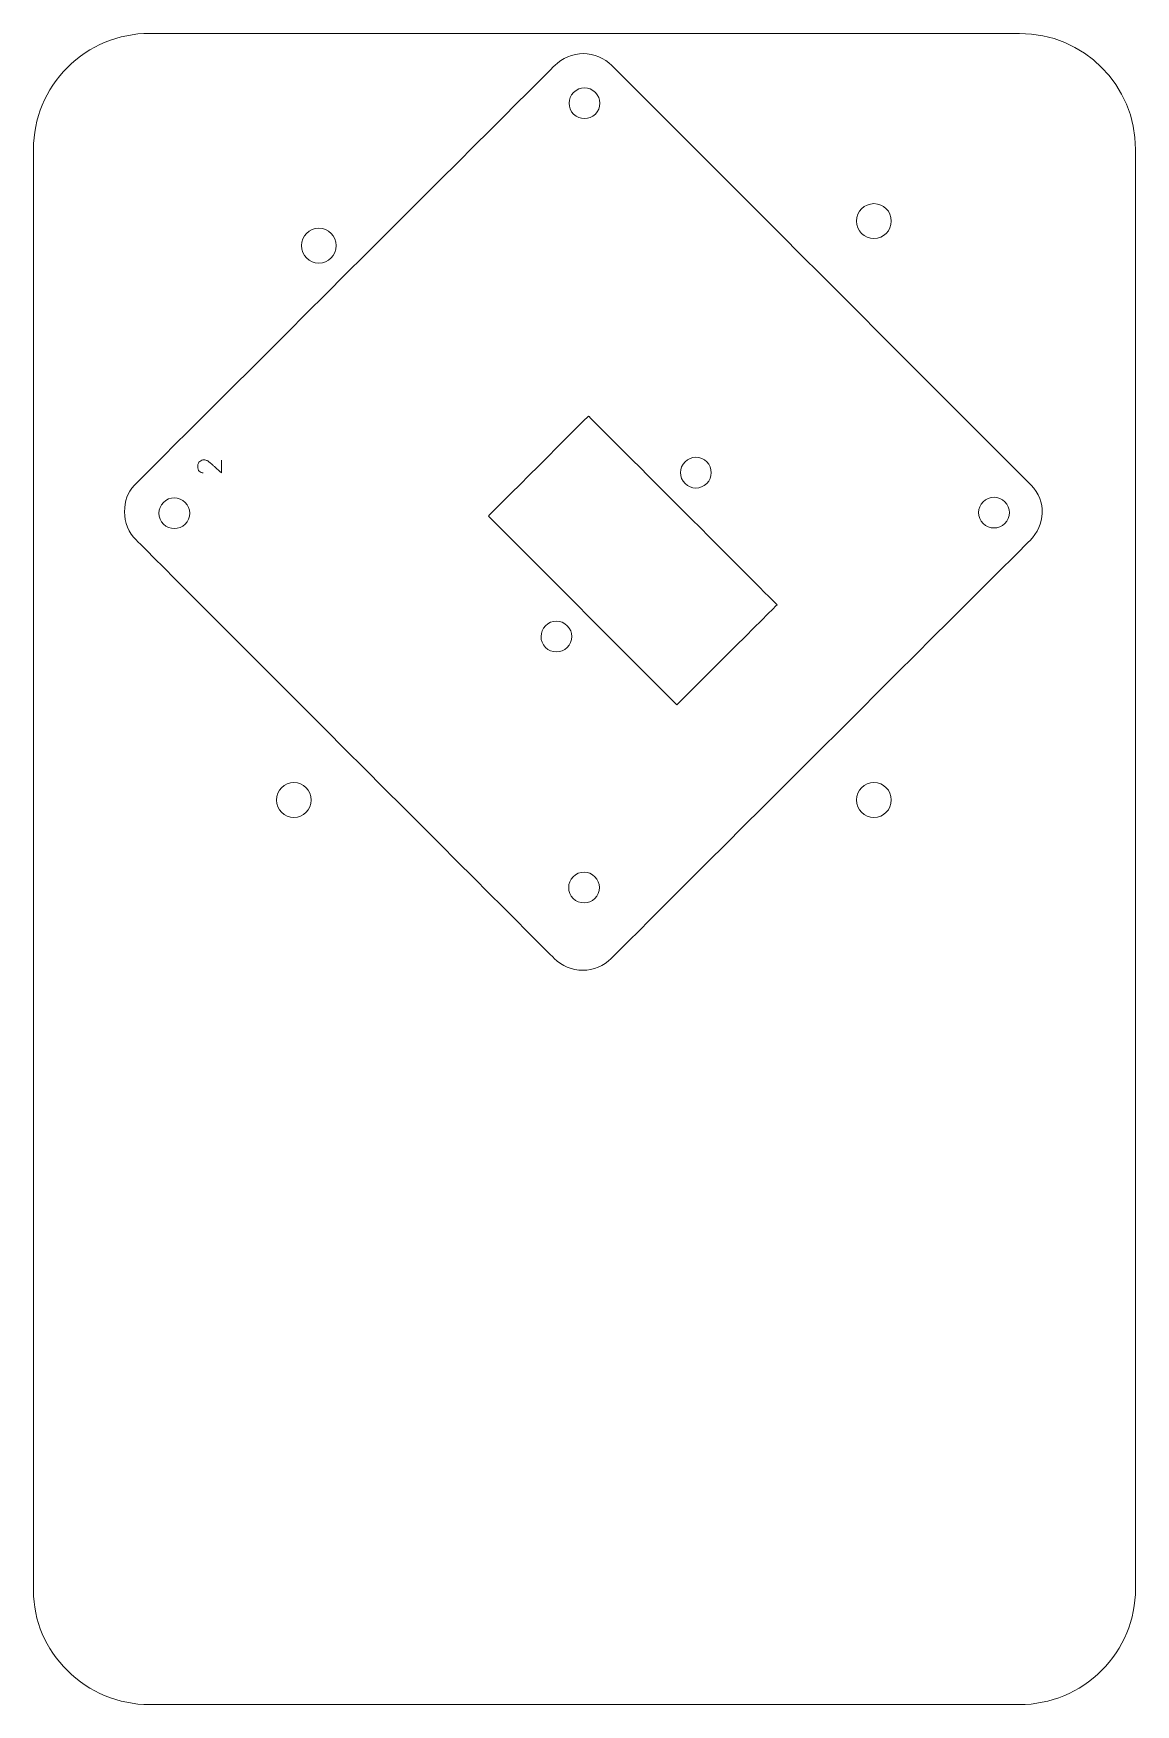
# Model space of a CAD drawing. Header units: centimetres. Extents: x -4.1 to 5.4, y -15.7 to -1.3.
import ezdxf

# ---------------------------------------------------------------- set-up
doc = ezdxf.new("R2010")
doc.units = ezdxf.units.CM
doc.header["$MEASUREMENT"] = 0
doc.layers.add('Layer 1', color=7, linetype='Continuous')

msp = doc.modelspace()

# ---------------------------------------------------------------- linework, layer by layer
at = {"layer": 'Layer 1', "color": 250, "lineweight": 9}
for points, knots in [([(-4.12828, -14.70126), (-4.12828, -14.70126), (-4.1283, -14.71581), (-4.1283, -14.71581), (-4.1283, -14.71581), (-4.1283, -14.98103), (-4.02293, -15.22084), (-3.83539, -15.40837), (-3.83539, -15.40837), (-3.64786, -15.59591), (-3.3935, -15.70126), (-3.12828, -15.70126), (-3.12828, -15.70126), (-3.12828, -15.70126), (4.37172, -15.70126), (4.37172, -15.70126), (4.37172, -15.70126), (4.63693, -15.70126), (4.89129, -15.59591), (5.07882, -15.40837), (5.07882, -15.40837), (5.26635, -15.22084), (5.37172, -14.96648), (5.37172, -14.70127), (5.37172, -14.70127), (5.37172, -14.70126), (5.37172, -2.29126), (5.37172, -2.29126), (5.37172, -2.29126), (5.37172, -1.73898), (4.924, -1.29127), (4.37172, -1.29127), (4.37172, -1.29127), (4.37172, -1.29126), (-3.12828, -1.29126), (-3.12828, -1.29127), (-3.12828, -1.29127), (-3.3935, -1.29127), (-3.64786, -1.39662), (-3.83539, -1.58416), (-3.83539, -1.58416), (-4.02293, -1.77169), (-4.12828, -2.02605), (-4.12828, -2.29126), (-4.12828, -2.29126), (-4.12828, -2.29126), (-4.12828, -14.70126), (-4.12828, -14.70126)], [0, 0, 0, 0, 0.07692308, 0.07692308, 0.07692308, 0.07692309, 0.15384615, 0.15384615, 0.15384615, 0.15384616, 0.23076923, 0.23076923, 0.23076923, 0.23076924, 0.30769231, 0.30769231, 0.30769231, 0.30769232, 0.38461538, 0.38461538, 0.38461538, 0.38461539, 0.46153846, 0.46153846, 0.46153846, 0.46153847, 0.53846154, 0.53846154, 0.53846154, 0.53846155, 0.61538462, 0.61538462, 0.61538462, 0.61538463, 0.69230769, 0.69230769, 0.69230769, 0.6923077, 0.76923077, 0.76923077, 0.76923077, 0.76923078, 0.84615385, 0.84615385, 0.84615385, 0.84615386, 1, 1, 1, 1]), ([(-3.24095, -5.16959), (-3.24095, -5.16959), (-3.25712, -5.18687), (-3.25712, -5.18687), (-3.25712, -5.18687), (-3.32234, -5.25201), (-3.34286, -5.32311), (-3.34292, -5.41529), (-3.34292, -5.41529), (-3.34297, -5.50746), (-3.3064, -5.59589), (-3.24127, -5.66111), (-3.24127, -5.66111), (-3.24127, -5.66111), (0.36095, -9.26778), (0.36095, -9.26778), (0.36095, -9.26778), (0.42609, -9.333), (0.51446, -9.36967), (0.60664, -9.36973), (0.60664, -9.36973), (0.69882, -9.36978), (0.78724, -9.33322), (0.85247, -9.26808), (0.85247, -9.26808), (0.85247, -9.26808), (4.45913, -5.66588), (4.45913, -5.66588), (4.45913, -5.66588), (4.59496, -5.53021), (4.60724, -5.32297), (4.4716, -5.18717), (4.4716, -5.18717), (4.4716, -5.18717), (4.45943, -5.17437), (4.45943, -5.17437), (4.45943, -5.17437), (4.45943, -5.17437), (0.85723, -1.56769), (0.85723, -1.56769), (0.85723, -1.56769), (0.79208, -1.50247), (0.7037, -1.46579), (0.61153, -1.46573), (0.61153, -1.46573), (0.51935, -1.46567), (0.43093, -1.50225), (0.36571, -1.56739), (0.36571, -1.56739), (0.36571, -1.56739), (-3.24095, -5.16959), (-3.24095, -5.16959)], [0, 0, 0, 0, 0.07142857, 0.07142857, 0.07142857, 0.07142858, 0.14285714, 0.14285714, 0.14285714, 0.14285715, 0.21428571, 0.21428571, 0.21428571, 0.21428572, 0.28571429, 0.28571429, 0.28571429, 0.2857143, 0.35714286, 0.35714286, 0.35714286, 0.35714287, 0.42857143, 0.42857143, 0.42857143, 0.42857144, 0.5, 0.5, 0.5, 0.50000001, 0.57142857, 0.57142857, 0.57142857, 0.57142858, 0.64285714, 0.64285714, 0.64285714, 0.64285715, 0.71428571, 0.71428571, 0.71428571, 0.71428572, 0.78571429, 0.78571429, 0.78571429, 0.7857143, 0.85714286, 0.85714286, 0.85714286, 0.85714287, 1, 1, 1, 1]), ([(0.71514, -1.98685), (0.76691, -1.93514), (0.76696, -1.85125), (0.71527, -1.79948), (0.71527, -1.79948), (0.66356, -1.74771), (0.57966, -1.74766), (0.52789, -1.79936), (0.52789, -1.79936), (0.47611, -1.85107), (0.47606, -1.93497), (0.52777, -1.98674), (0.52777, -1.98674), (0.57947, -2.03852), (0.66336, -2.03856), (0.71514, -1.98685)], [0, 0, 0, 0, 0.2, 0.2, 0.2, 0.20000001, 0.4, 0.4, 0.4, 0.40000001, 0.6, 0.6, 0.6, 0.60000001, 1, 1, 1, 1]), ([(3.11647, -2.75916), (3.03362, -2.75916), (2.96647, -2.82631), (2.96647, -2.90915), (2.96647, -2.90915), (2.96646, -2.992), (3.03362, -3.05915), (3.11646, -3.05915), (3.11646, -3.05915), (3.19931, -3.05916), (3.26646, -2.992), (3.26646, -2.90916), (3.26646, -2.90916), (3.26646, -2.82631), (3.19931, -2.75916), (3.11647, -2.75916)], [0, 0, 0, 0, 0.2, 0.2, 0.2, 0.20000001, 0.4, 0.4, 0.4, 0.40000001, 0.6, 0.6, 0.6, 0.60000001, 1, 1, 1, 1]), ([(-1.66828, -2.97131), (-1.75113, -2.97131), (-1.81828, -3.03846), (-1.81828, -3.1213), (-1.81828, -3.1213), (-1.81829, -3.20415), (-1.75113, -3.2713), (-1.66829, -3.2713), (-1.66829, -3.2713), (-1.58544, -3.27131), (-1.51829, -3.20415), (-1.51829, -3.12131), (-1.51829, -3.12131), (-1.51829, -3.03846), (-1.58544, -2.97131), (-1.66828, -2.97131)], [0, 0, 0, 0, 0.2, 0.2, 0.2, 0.20000001, 0.4, 0.4, 0.4, 0.40000001, 0.6, 0.6, 0.6, 0.60000001, 1, 1, 1, 1]), ([(1.41813, -7.07978), (1.41813, -7.07978), (-0.20721, -5.45243), (-0.20721, -5.45243), (-0.20721, -5.45243), (-0.20721, -5.45243), (0.65598, -4.59027), (0.65598, -4.59027), (0.65598, -4.59027), (0.65598, -4.59027), (2.28132, -6.21763), (2.28132, -6.21763), (2.28132, -6.21763), (2.28132, -6.21763), (1.41813, -7.07978), (1.41813, -7.07978)], [0, 0, 0, 0, 0.2, 0.2, 0.2, 0.20000001, 0.4, 0.4, 0.4, 0.40000001, 0.6, 0.6, 0.6, 0.60000001, 1, 1, 1, 1]), ([(-2.50691, -5.0812), (-2.52572, -5.06427), (-2.54275, -5.04893), (-2.55799, -5.0352), (-2.55799, -5.0352), (-2.56439, -5.02937), (-2.57078, -5.02358), (-2.57718, -5.01784), (-2.57718, -5.01784), (-2.58358, -5.0121), (-2.58941, -5.00693), (-2.59468, -5.00232), (-2.59468, -5.00232), (-2.59995, -4.99771), (-2.60442, -4.99385), (-2.60808, -4.99075), (-2.60808, -4.99075), (-2.61174, -4.98765), (-2.61406, -4.98581), (-2.615, -4.98525), (-2.615, -4.98525), (-2.61688, -4.98412), (-2.61909, -4.98261), (-2.62163, -4.98073), (-2.62163, -4.98073), (-2.62417, -4.97885), (-2.62718, -4.97702), (-2.63065, -4.97523), (-2.63065, -4.97523), (-2.63414, -4.97344), (-2.63824, -4.97189), (-2.64294, -4.97057), (-2.64294, -4.97057), (-2.64764, -4.96925), (-2.6531, -4.9686), (-2.65931, -4.9686), (-2.65931, -4.9686), (-2.66551, -4.9686), (-2.67173, -4.96963), (-2.67794, -4.9717), (-2.67794, -4.9717), (-2.68414, -4.97377), (-2.68974, -4.97697), (-2.69473, -4.9813), (-2.69473, -4.9813), (-2.69971, -4.98562), (-2.70375, -4.99122), (-2.70685, -4.99809), (-2.70685, -4.99809), (-2.70997, -5.00495), (-2.71152, -5.01328), (-2.71152, -5.02306), (-2.71152, -5.02306), (-2.71133, -5.04282), (-2.70699, -5.05735), (-2.69854, -5.06667), (-2.69854, -5.06667), (-2.69007, -5.07598), (-2.67888, -5.08064), (-2.66495, -5.08064), (-2.66495, -5.08064), (-2.67888, -5.08064), (-2.69007, -5.07598), (-2.69854, -5.06667), (-2.69854, -5.06667), (-2.70699, -5.05735), (-2.71133, -5.04282), (-2.71152, -5.02306), (-2.71152, -5.02306), (-2.71152, -5.01328), (-2.70997, -5.00495), (-2.70685, -4.99809), (-2.70685, -4.99809), (-2.70375, -4.99122), (-2.69971, -4.98562), (-2.69473, -4.9813), (-2.69473, -4.9813), (-2.68974, -4.97697), (-2.68414, -4.97377), (-2.67794, -4.9717), (-2.67794, -4.9717), (-2.67173, -4.96963), (-2.66551, -4.9686), (-2.65931, -4.9686), (-2.65931, -4.9686), (-2.6531, -4.9686), (-2.64764, -4.96925), (-2.64294, -4.97057), (-2.64294, -4.97057), (-2.63824, -4.97189), (-2.63414, -4.97344), (-2.63065, -4.97523), (-2.63065, -4.97523), (-2.62718, -4.97702), (-2.62417, -4.97885), (-2.62163, -4.98073), (-2.62163, -4.98073), (-2.61909, -4.98261), (-2.61688, -4.98412), (-2.615, -4.98525), (-2.615, -4.98525), (-2.61406, -4.98581), (-2.61174, -4.98765), (-2.60808, -4.99075), (-2.60808, -4.99075), (-2.60442, -4.99385), (-2.59995, -4.99771), (-2.59468, -5.00232), (-2.59468, -5.00232), (-2.58941, -5.00693), (-2.58358, -5.0121), (-2.57718, -5.01784), (-2.57718, -5.01784), (-2.57078, -5.02358), (-2.56439, -5.02937), (-2.55799, -5.0352), (-2.55799, -5.0352), (-2.54275, -5.04893), (-2.52572, -5.06427), (-2.50691, -5.0812), (-2.50691, -5.0812), (-2.50691, -5.0812), (-2.50691, -4.97001), (-2.50691, -4.97001), (-2.50691, -4.97001), (-2.50691, -4.97001), (-2.50691, -5.0812), (-2.50691, -5.0812)], [0, 0, 0, 0, 0.03030303, 0.03030303, 0.03030303, 0.03030304, 0.06060606, 0.06060606, 0.06060606, 0.06060607, 0.09090909, 0.09090909, 0.09090909, 0.0909091, 0.12121212, 0.12121212, 0.12121212, 0.12121213, 0.15151515, 0.15151515, 0.15151515, 0.15151516, 0.18181818, 0.18181818, 0.18181818, 0.18181819, 0.21212121, 0.21212121, 0.21212121, 0.21212122, 0.24242424, 0.24242424, 0.24242424, 0.24242425, 0.27272727, 0.27272727, 0.27272727, 0.27272728, 0.3030303, 0.3030303, 0.3030303, 0.30303031, 0.33333333, 0.33333333, 0.33333333, 0.33333334, 0.36363636, 0.36363636, 0.36363636, 0.36363637, 0.39393939, 0.39393939, 0.39393939, 0.3939394, 0.42424242, 0.42424242, 0.42424242, 0.42424243, 0.45454545, 0.45454545, 0.45454545, 0.45454546, 0.48484848, 0.48484848, 0.48484848, 0.48484849, 0.51515152, 0.51515152, 0.51515152, 0.51515153, 0.54545455, 0.54545455, 0.54545455, 0.54545456, 0.57575758, 0.57575758, 0.57575758, 0.57575759, 0.60606061, 0.60606061, 0.60606061, 0.60606062, 0.63636364, 0.63636364, 0.63636364, 0.63636365, 0.66666667, 0.66666667, 0.66666667, 0.66666668, 0.6969697, 0.6969697, 0.6969697, 0.69696971, 0.72727273, 0.72727273, 0.72727273, 0.72727274, 0.75757576, 0.75757576, 0.75757576, 0.75757577, 0.78787879, 0.78787879, 0.78787879, 0.7878788, 0.81818182, 0.81818182, 0.81818182, 0.81818183, 0.84848485, 0.84848485, 0.84848485, 0.84848486, 0.87878788, 0.87878788, 0.87878788, 0.87878789, 0.90909091, 0.90909091, 0.90909091, 0.90909092, 0.93939394, 0.93939394, 0.93939394, 0.93939395, 1, 1, 1, 1]), ([(1.6754, -5.17243), (1.72717, -5.12072), (1.72722, -5.03683), (1.67552, -4.98507), (1.67552, -4.98507), (1.62381, -4.93329), (1.53992, -4.93324), (1.48816, -4.98494), (1.48816, -4.98494), (1.43639, -5.03665), (1.43633, -5.12054), (1.48803, -5.17231), (1.48803, -5.17231), (1.53974, -5.22408), (1.62363, -5.22413), (1.6754, -5.17243)], [0, 0, 0, 0, 0.2, 0.2, 0.2, 0.20000001, 0.4, 0.4, 0.4, 0.40000001, 0.6, 0.6, 0.6, 0.60000001, 1, 1, 1, 1]), ([(-2.82043, -5.52236), (-2.76864, -5.47064), (-2.76859, -5.38676), (-2.8203, -5.33498), (-2.8203, -5.33498), (-2.872, -5.28321), (-2.9559, -5.28315), (-3.00767, -5.33486), (-3.00767, -5.33486), (-3.05946, -5.38657), (-3.0595, -5.47048), (-3.0078, -5.52226), (-3.0078, -5.52226), (-2.95609, -5.57402), (-2.87219, -5.57407), (-2.82043, -5.52236)], [0, 0, 0, 0, 0.2, 0.2, 0.2, 0.20000001, 0.4, 0.4, 0.4, 0.40000001, 0.6, 0.6, 0.6, 0.60000001, 1, 1, 1, 1]), ([(4.2451, -5.51682), (4.29687, -5.46511), (4.29692, -5.38122), (4.24521, -5.32944), (4.24521, -5.32944), (4.19351, -5.27766), (4.10962, -5.27762), (4.05784, -5.32932), (4.05784, -5.32932), (4.00606, -5.38103), (4.00601, -5.46492), (4.05772, -5.5167), (4.05772, -5.5167), (4.10942, -5.56847), (4.19333, -5.56853), (4.2451, -5.51682)], [0, 0, 0, 0, 0.2, 0.2, 0.2, 0.20000001, 0.4, 0.4, 0.4, 0.40000001, 0.6, 0.6, 0.6, 0.60000001, 1, 1, 1, 1]), ([(0.4733, -6.58565), (0.52509, -6.53392), (0.52514, -6.45004), (0.47343, -6.39828), (0.47343, -6.39828), (0.42172, -6.34649), (0.33783, -6.34644), (0.28606, -6.39816), (0.28606, -6.39816), (0.23427, -6.44986), (0.23423, -6.53375), (0.28593, -6.58552), (0.28593, -6.58552), (0.33764, -6.63731), (0.42154, -6.63735), (0.4733, -6.58565)], [0, 0, 0, 0, 0.2, 0.2, 0.2, 0.20000001, 0.4, 0.4, 0.4, 0.40000001, 0.6, 0.6, 0.6, 0.60000001, 1, 1, 1, 1]), ([(-1.88352, -7.75133), (-1.96637, -7.75132), (-2.03352, -7.81847), (-2.03352, -7.90131), (-2.03352, -7.90131), (-2.03353, -7.98416), (-1.96637, -8.05131), (-1.88353, -8.05131), (-1.88353, -8.05131), (-1.80068, -8.05132), (-1.73353, -7.98416), (-1.73353, -7.90132), (-1.73353, -7.90132), (-1.73353, -7.81847), (-1.80068, -7.75133), (-1.88352, -7.75133)], [0, 0, 0, 0, 0.2, 0.2, 0.2, 0.20000001, 0.4, 0.4, 0.4, 0.40000001, 0.6, 0.6, 0.6, 0.60000001, 1, 1, 1, 1]), ([(3.11648, -7.75129), (3.03363, -7.75128), (2.96648, -7.81843), (2.96648, -7.90127), (2.96648, -7.90127), (2.96647, -7.98412), (3.03363, -8.05127), (3.11647, -8.05127), (3.11647, -8.05127), (3.19932, -8.05128), (3.26647, -7.98412), (3.26647, -7.90128), (3.26647, -7.90128), (3.26647, -7.81843), (3.19932, -7.75129), (3.11648, -7.75129)], [0, 0, 0, 0, 0.2, 0.2, 0.2, 0.20000001, 0.4, 0.4, 0.4, 0.40000001, 0.6, 0.6, 0.6, 0.60000001, 1, 1, 1, 1]), ([(0.71175, -8.75013), (0.76353, -8.69842), (0.76356, -8.61452), (0.71186, -8.56276), (0.71186, -8.56276), (0.66016, -8.51097), (0.57626, -8.51092), (0.52449, -8.56264), (0.52449, -8.56264), (0.47271, -8.61434), (0.47267, -8.69823), (0.52436, -8.75001), (0.52436, -8.75001), (0.57607, -8.80179), (0.65997, -8.80184), (0.71175, -8.75013)], [0, 0, 0, 0, 0.2, 0.2, 0.2, 0.20000001, 0.4, 0.4, 0.4, 0.40000001, 0.6, 0.6, 0.6, 0.60000001, 1, 1, 1, 1])]:
    msp.add_open_spline(points, degree=3, knots=knots, dxfattribs=at)

doc.saveas('drawing.dxf')
